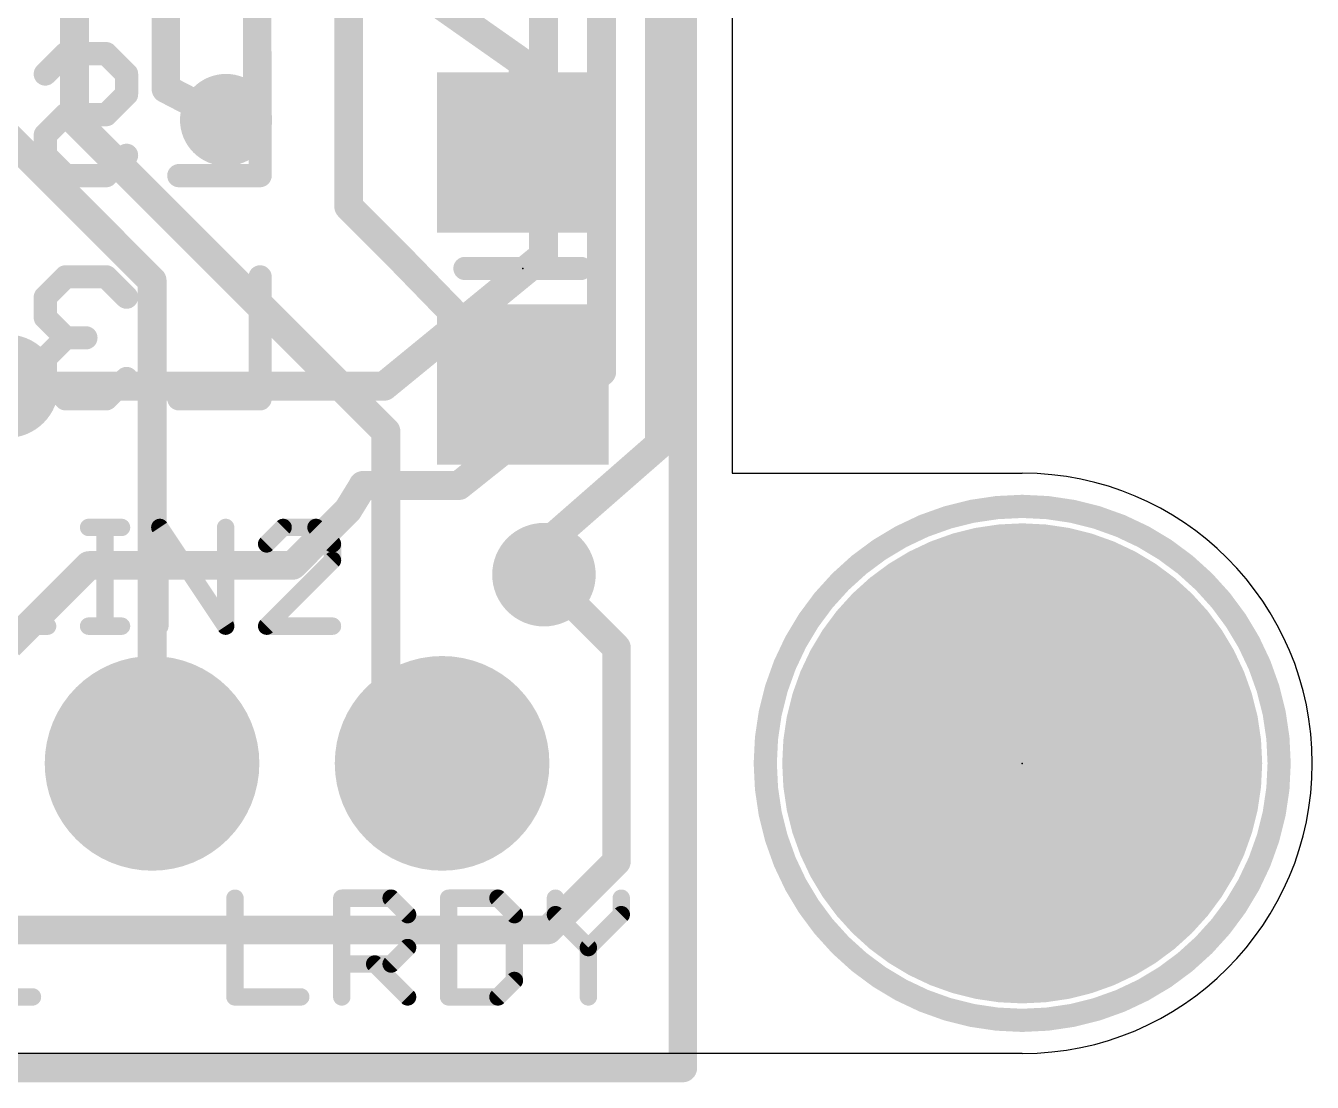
# Model space of a CAD drawing. Extents: x -19.1 to 19.1, y -11.7 to 11.4.
# Drawn here: x 7.78 to 19.05, y -11.68 to -2.43 of the extents above; entities that cross this region are included whole.
import ezdxf

# ---------------------------------------------------------------- set-up
doc = ezdxf.new("R2010")
doc.units = 0
for name, color, linetype in [('1', 12, 'CONTINUOUS'), ('16', 132, 'CONTINUOUS'), ('17', 110, 'CONTINUOUS'), ('18', 110, 'CONTINUOUS'), ('20', 53, 'CONTINUOUS'), ('21', 40, 'CONTINUOUS'), ('22', 6, 'CONTINUOUS'), ('23', 53, 'CONTINUOUS'), ('29', 253, 'CONTINUOUS')]:
    doc.layers.add(name, color=color, linetype=linetype)

# ---------------------------------------------------------------- blocks, each defined once
blk = doc.blocks.new('RECT')
blk.add_solid([(-0.5, -0.5), (0.5, -0.5), (-0.5, 0.5), (0.5, 0.5)])
blk = doc.blocks.new('ROUNDP')
at = {"const_width": 0.5}
blk.add_lwpolyline([(0, -0.25, 1), (0, 0.25, 1), (0, -0.25)], format="xyb", dxfattribs=at)
blk = doc.blocks.new('ROUNDV')
at = {"const_width": 0.5}
blk.add_lwpolyline([(0, -0.25, 1), (0, 0.25, 1), (0, -0.25)], format="xyb", dxfattribs=at)

msp = doc.modelspace()

# ---------------------------------------------------------------- linework, layer by layer
at = {"layer": '1'}
for points, const_width in [([(8.211, -1.657), (8.211, -3.258)], 0.254), ([(9.011, -1.657), (9.011, -2.984)], 0.25), ([(9.811, -1.657), (9.811, -3.111)], 0.25), ([(10.611, -1.657), (10.611, -4.014)], 0.25), ([(11.284, -2.157), (12.138, -2.757)], 0.25), ([(12.138, -2.757), (12.138, -3.541)], 0.25), ([(7.184, -2.957), (8.89, -4.663)], 0.254), ([(9.011, -2.984), (9.538, -3.257)], 0.25), ([(9.811, -3.111), (9.538, -3.257)], 0.25), ([(8.211, -3.258), (10.938, -5.985)], 0.254), ([(10.611, -4.014), (11.011, -4.414)], 0.25), ([(11.011, -4.414), (12.122, -5.557)], 0.25), ([(8.89, -4.663), (8.89, -8.89)], 0.254), ([(12.122, -5.557), (12.138, -5.573)], 0.25), ([(10.938, -5.985), (10.938, -8.457)], 0.254), ([(12.319, -7.239), (12.322, -7.238)], 0.25), ([(12.957, -7.877), (12.319, -7.239)], 0.25), ([(12.957, -9.749), (12.957, -7.877)], 0.25), ([(10.938, -8.457), (10.938, -8.527)], 0.25), ([(10.938, -8.527), (11.43, -8.89)], 0.25), ([(11.438, -9.027), (11.43, -8.89)], 0.25), ([(12.357, -10.349), (12.957, -9.749)], 0.25), ([(-3.562, -10.349), (12.357, -10.349)], 0.25)]:
    msp.add_lwpolyline(points, dxfattribs=dict(at, const_width=const_width))
for points, const_width in [([(12.2005, -2.757, 1), (12.0755, -2.757)], 0.125), ([(12.1021, -2.8081, 1), (12.1739, -2.7059)], 0.125), ([(9.0397, -2.9285, 1), (8.9823, -3.0395)], 0.125), ([(8.9485, -2.984, 1), (9.0735, -2.984)], 0.125), ([(9.8405, -3.1661, 1), (9.7815, -3.0559)], 0.125), ([(8.2559, -3.2131, 1), (8.1661, -3.3029)], 0.127), ([(9.5085, -3.2019, 1), (9.5675, -3.3121)], 0.125), ([(9.5093, -3.3125, 1), (9.5667, -3.2015)], 0.125), ([(9.7485, -3.111, 1), (9.8735, -3.111)], 0.125), ([(8.1475, -3.258, 1), (8.2745, -3.258)], 0.127), ([(12.0755, -3.541, 1), (12.2005, -3.541)], 0.125), ([(10.6552, -3.9698, 1), (10.5668, -4.0582)], 0.125), ([(10.5485, -4.014, 1), (10.6735, -4.014)], 0.125), ([(11.0558, -4.3704, 1), (10.9662, -4.4576)], 0.125), ([(10.9668, -4.4582, 1), (11.0552, -4.3698)], 0.125), ([(8.9535, -4.663, 1), (8.8265, -4.663)], 0.127), ([(8.8451, -4.7079, 1), (8.9349, -4.6181)], 0.127), ([(12.1662, -5.5128, 1), (12.0778, -5.6012)], 0.125), ([(12.0772, -5.6006, 1), (12.1668, -5.5134)], 0.125), ([(12.0938, -5.6172, 1), (12.1822, -5.5288)], 0.125), ([(11.0015, -5.985, 1), (10.8745, -5.985)], 0.127), ([(10.8931, -6.0299, 1), (10.9829, -5.9401)], 0.127), ([(12.3632, -7.1948, 1), (12.2748, -7.2832)], 0.125), ([(12.2992, -7.1797, 1), (12.3388, -7.2983)], 0.125), ([(12.3418, -7.2973, 1), (12.3022, -7.1787)], 0.125), ([(13.0195, -7.877, 1), (12.8945, -7.877)], 0.125), ([(12.9128, -7.9212, 1), (13.0012, -7.8328)], 0.125), ([(11.0005, -8.457, 1), (10.8755, -8.457)], 0.125), ([(10.8745, -8.457, 1), (11.0015, -8.457)], 0.127), ([(10.9751, -8.4767, 1), (10.9009, -8.5773)], 0.125), ([(10.8755, -8.527, 1), (11.0005, -8.527)], 0.125), ([(11.4924, -8.8864, 1), (11.3676, -8.8936)], 0.125), ([(11.3929, -8.9403, 1), (11.4671, -8.8397)], 0.125), ([(8.8265, -8.89, 1), (8.9535, -8.89)], 0.127), ([(11.3756, -9.0306, 1), (11.5004, -9.0234)], 0.125), ([(12.8945, -9.749, 1), (13.0195, -9.749)], 0.125), ([(13.0012, -9.7932, 1), (12.9128, -9.7048)], 0.125), ([(12.3128, -10.3048, 1), (12.4012, -10.3932)], 0.125), ([(12.357, -10.4115, 1), (12.357, -10.2865)], 0.125)]:
    msp.add_lwpolyline(points, format="xyb", dxfattribs=dict(at, const_width=const_width))
at = {"layer": '16'}
for points, const_width in [([(13.538, 10.943), (13.538, -11.557)], 0.25), ([(13.335, 6.754), (13.335, -6.096)], 0.254), ([(12.827, -5.461), (12.827, 3.81)], 0.254), ([(12.319, 1.905), (12.319, -4.445)], 0.254), ([(12.319, -4.445), (10.922, -5.588)], 0.254), ([(11.577, -6.457), (12.827, -5.461)], 0.254), ([(10.922, -5.588), (7.62, -5.588)], 0.254), ([(13.335, -6.096), (12.322, -6.982)], 0.254), ([(10.738, -6.457), (10.603, -6.676)], 0.25), ([(10.738, -6.457), (11.577, -6.457)], 0.254), ([(10.122, -7.157), (10.603, -6.676)], 0.25), ([(12.322, -6.982), (12.322, -7.238)], 0.254), ([(7.638, -7.857), (8.338, -7.157)], 0.25), ([(8.338, -7.157), (10.122, -7.157)], 0.25), ([(13.538, -11.557), (-13.462, -11.557)], 0.25)]:
    msp.add_lwpolyline(points, dxfattribs=dict(at, const_width=const_width))
for points, const_width in [([(12.2555, -4.445, 1), (12.3825, -4.445)], 0.127), ([(12.3592, -4.4941, 1), (12.2788, -4.3959)], 0.127), ([(12.7635, -5.461, 1), (12.8905, -5.461)], 0.127), ([(12.8666, -5.5107, 1), (12.7874, -5.4113)], 0.127), ([(10.8818, -5.5389, 1), (10.9622, -5.6371)], 0.127), ([(10.922, -5.6515, 1), (10.922, -5.5245)], 0.127), ([(13.3768, -6.1438, 1), (13.2932, -6.0482)], 0.127), ([(13.2715, -6.096, 1), (13.3985, -6.096)], 0.127), ([(10.738, -6.3935, 1), (10.738, -6.5205)], 0.127), ([(10.7912, -6.4898, 1), (10.6848, -6.4242)], 0.125), ([(11.5374, -6.4073, 1), (11.6166, -6.5067)], 0.127), ([(11.577, -6.5205, 1), (11.577, -6.3935)], 0.127), ([(10.5498, -6.6432, 1), (10.6562, -6.7088)], 0.125), ([(10.6472, -6.7202, 1), (10.5588, -6.6318)], 0.125), ([(12.3855, -6.982, 1), (12.2585, -6.982)], 0.127), ([(12.2802, -6.9342, 1), (12.3638, -7.0298)], 0.127), ([(8.338, -7.0945, 1), (8.338, -7.2195)], 0.125), ([(8.3822, -7.2012, 1), (8.2938, -7.1128)], 0.125), ([(10.0778, -7.1128, 1), (10.1662, -7.2012)], 0.125), ([(10.122, -7.2195, 1), (10.122, -7.0945)], 0.125), ([(12.2585, -7.238, 1), (12.3855, -7.238)], 0.127), ([(13.538, -11.6195, 1), (13.538, -11.4945)], 0.125), ([(13.4755, -11.557, 1), (13.6005, -11.557)], 0.125)]:
    msp.add_lwpolyline(points, format="xyb", dxfattribs=dict(at, const_width=const_width))
at = {"layer": '20'}
for p, q in [((13.97, 6.35), (13.97, -6.35)), ((13.97, -6.35), (16.51, -6.35)), ((16.51, -11.43), (-16.51, -11.43))]:
    msp.add_line(p, q, dxfattribs=at)
for start, end in [(0, 90), (270, 0)]:
    msp.add_arc((16.51, -8.89), 2.54, start, end, dxfattribs=at)
at = {"layer": '21'}
for points, const_width in [([(11.63, -4.557), (12.646, -4.557)], 0.2032), ([(8.3346, -6.8245), (8.6227, -6.8245)], 0.1524), ([(8.4787, -7.6888), (8.4787, -6.8245)], 0.1524), ([(8.9583, -7.6888), (8.9583, -6.8245)], 0.1524), ([(8.9583, -6.8245), (9.5345, -7.6888)], 0.1524), ([(9.5345, -7.6888), (9.5345, -6.8245)], 0.1524), ([(10.0379, -6.8245), (9.8938, -6.9685)], 0.1524), ([(10.326, -6.8245), (10.0379, -6.8245)], 0.1524), ([(10.47, -6.9685), (10.326, -6.8245)], 0.1524), ([(10.47, -7.1126), (10.47, -6.9685)], 0.1524), ([(9.8938, -7.6888), (10.47, -7.1126)], 0.1524), ([(7.3991, -7.6888), (7.9753, -7.6888)], 0.1524), ([(8.3346, -7.6888), (8.6227, -7.6888)], 0.1524), ([(10.47, -7.6888), (9.8938, -7.6888)], 0.1524), ([(9.6162, -10.0705), (9.6162, -10.9348)], 0.1524), ([(10.5517, -10.9348), (10.5517, -10.0705)], 0.1524), ([(10.5517, -10.0705), (10.9839, -10.0705)], 0.1524), ([(10.9839, -10.0705), (11.1279, -10.2145)], 0.1524), ([(11.4872, -10.0705), (11.4872, -10.9348)], 0.1524), ([(11.9194, -10.0705), (11.4872, -10.0705)], 0.1524), ([(12.0634, -10.2145), (11.9194, -10.0705)], 0.1524), ([(12.4227, -10.0705), (12.4227, -10.2145)], 0.1524), ([(12.9989, -10.2145), (12.9989, -10.0705)], 0.1524), ([(11.1279, -10.2145), (11.1279, -10.5026)], 0.1524), ([(12.0634, -10.7907), (12.0634, -10.2145)], 0.1524), ([(12.4227, -10.2145), (12.7108, -10.5026)], 0.1524), ([(12.7108, -10.5026), (12.9989, -10.2145)], 0.1524), ([(11.1279, -10.5026), (10.9839, -10.6467)], 0.1524), ([(12.7108, -10.5026), (12.7108, -10.9348)], 0.1524), ([(10.9839, -10.6467), (10.5517, -10.6467)], 0.1524), ([(10.8398, -10.6467), (11.1279, -10.9348)], 0.1524), ([(11.9194, -10.9348), (12.0634, -10.7907)], 0.1524), ([(7.2668, -10.9348), (7.843, -10.9348)], 0.1524), ([(9.6162, -10.9348), (10.1924, -10.9348)], 0.1524), ([(11.4872, -10.9348), (11.9194, -10.9348)], 0.1524)]:
    msp.add_lwpolyline(points, dxfattribs=dict(at, const_width=const_width))
for points, const_width in [([(11.63, -4.5062, 1), (11.63, -4.6078)], 0.1016), ([(12.646, -4.6078, 1), (12.646, -4.5062)], 0.1016), ([(16.51, -11.14, 1), (16.51, -6.64, 1), (16.51, -11.14)], 0.2032), ([(8.3346, -6.7864, 1), (8.3346, -6.8626)], 0.0762), ([(8.5168, -6.8245, 1), (8.4406, -6.8245)], 0.0762), ([(8.6227, -6.8626, 1), (8.6227, -6.7864)], 0.0762), ([(8.99, -6.8033, 1), (8.9266, -6.8456)], 0.0762), ([(8.9964, -6.8245, 1), (8.9202, -6.8245)], 0.0762), ([(9.5726, -6.8245, 1), (9.4964, -6.8245)], 0.0762), ([(10.0379, -6.7864, 1), (10.0379, -6.8626)], 0.0762), ([(10.0648, -6.8514, 1), (10.0109, -6.7975)], 0.0762), ([(10.3529, -6.7975, 1), (10.299, -6.8514)], 0.0762), ([(10.326, -6.8626, 1), (10.326, -6.7864)], 0.0762), ([(9.8669, -6.9416, 1), (9.9207, -6.9955)], 0.0762), ([(10.5081, -6.9685, 1), (10.4319, -6.9685)], 0.0762), ([(10.4431, -6.9955, 1), (10.497, -6.9416)], 0.0762), ([(10.4319, -7.1126, 1), (10.5081, -7.1126)], 0.0762), ([(10.497, -7.1395, 1), (10.4431, -7.0856)], 0.0762), ([(7.9753, -7.7269, 1), (7.9753, -7.6507)], 0.0762), ([(8.3346, -7.6507, 1), (8.3346, -7.7269)], 0.0762), ([(8.4406, -7.6888, 1), (8.5168, -7.6888)], 0.0762), ([(8.6227, -7.7269, 1), (8.6227, -7.6507)], 0.0762), ([(8.9202, -7.6888, 1), (8.9964, -7.6888)], 0.0762), ([(9.4964, -7.6888, 1), (9.5726, -7.6888)], 0.0762), ([(9.5028, -7.7099, 1), (9.5662, -7.6677)], 0.0762), ([(9.8938, -7.6507, 1), (9.8938, -7.7269)], 0.0762), ([(9.8669, -7.6619, 1), (9.9207, -7.7157)], 0.0762), ([(10.47, -7.7269, 1), (10.47, -7.6507)], 0.0762), ([(9.6543, -10.0705, 1), (9.5781, -10.0705)], 0.0762), ([(10.5898, -10.0705, 1), (10.5136, -10.0705)], 0.0762), ([(10.5517, -10.0324, 1), (10.5517, -10.1086)], 0.0762), ([(11.0108, -10.0435, 1), (10.9569, -10.0974)], 0.0762), ([(10.9839, -10.1086, 1), (10.9839, -10.0324)], 0.0762), ([(11.5253, -10.0705, 1), (11.4491, -10.0705)], 0.0762), ([(11.4872, -10.0324, 1), (11.4872, -10.1086)], 0.0762), ([(11.9463, -10.0435, 1), (11.8924, -10.0974)], 0.0762), ([(11.9194, -10.1086, 1), (11.9194, -10.0324)], 0.0762), ([(12.4608, -10.0705, 1), (12.3846, -10.0705)], 0.0762), ([(13.037, -10.0705, 1), (12.9608, -10.0705)], 0.0762), ([(11.166, -10.2145, 1), (11.0898, -10.2145)], 0.0762), ([(12.1015, -10.2145, 1), (12.0253, -10.2145)], 0.0762), ([(12.4497, -10.1876, 1), (12.3958, -10.2415)], 0.0762), ([(13.0259, -10.2415, 1), (12.972, -10.1876)], 0.0762), ([(11.101, -10.2415, 1), (11.1548, -10.1876)], 0.0762), ([(12.0365, -10.2415, 1), (12.0904, -10.1876)], 0.0762), ([(12.3846, -10.2145, 1), (12.4608, -10.2145)], 0.0762), ([(12.9608, -10.2145, 1), (13.037, -10.2145)], 0.0762), ([(11.0898, -10.5026, 1), (11.166, -10.5026)], 0.0762), ([(11.1548, -10.5296, 1), (11.101, -10.4757)], 0.0762), ([(12.7489, -10.5026, 1), (12.6727, -10.5026)], 0.0762), ([(12.6839, -10.4757, 1), (12.7378, -10.5296)], 0.0762), ([(12.6839, -10.5296, 1), (12.7378, -10.4757)], 0.0762), ([(10.5517, -10.6086, 1), (10.5517, -10.6848)], 0.0762), ([(10.8667, -10.6197, 1), (10.8129, -10.6736)], 0.0762), ([(10.9569, -10.6197, 1), (11.0108, -10.6736)], 0.0762), ([(10.9839, -10.6848, 1), (10.9839, -10.6086)], 0.0762), ([(12.0253, -10.7907, 1), (12.1015, -10.7907)], 0.0762), ([(12.0904, -10.8177, 1), (12.0365, -10.7638)], 0.0762), ([(7.843, -10.9729, 1), (7.843, -10.8967)], 0.0762), ([(9.6162, -10.8967, 1), (9.6162, -10.9729)], 0.0762), ([(9.5781, -10.9348, 1), (9.6543, -10.9348)], 0.0762), ([(10.1924, -10.9729, 1), (10.1924, -10.8967)], 0.0762), ([(10.5136, -10.9348, 1), (10.5898, -10.9348)], 0.0762), ([(11.101, -10.9617, 1), (11.1548, -10.9079)], 0.0762), ([(11.4872, -10.8967, 1), (11.4872, -10.9729)], 0.0762), ([(11.4491, -10.9348, 1), (11.5253, -10.9348)], 0.0762), ([(11.8924, -10.9079, 1), (11.9463, -10.9617)], 0.0762), ([(11.9194, -10.9729, 1), (11.9194, -10.8967)], 0.0762), ([(12.6727, -10.9348, 1), (12.7489, -10.9348)], 0.0762)]:
    msp.add_lwpolyline(points, format="xyb", dxfattribs=dict(at, const_width=const_width))
at = {"layer": '22', "const_width": 0.2032}
for points in [[(7.9552, -2.8546), (8.1331, -2.6767)], [(8.1331, -2.6767), (8.4891, -2.6767)], [(8.4891, -2.6767), (8.667, -2.8546)], [(9.8364, -2.6767), (9.8364, -3.7444)], [(8.667, -2.8546), (8.667, -3.0326)], [(8.667, -3.0326), (8.4891, -3.2105)], [(8.1331, -3.2105), (7.9552, -3.3885)], [(8.4891, -3.2105), (8.1331, -3.2105)], [(7.9552, -3.3885), (7.9552, -3.5665)], [(7.9552, -3.5665), (8.1331, -3.7444)], [(8.4891, -3.7444), (8.667, -3.5665)], [(8.1331, -3.7444), (8.4891, -3.7444)], [(9.8364, -3.7444), (9.1246, -3.7444)], [(8.1331, -4.6307), (7.9552, -4.8086)], [(8.4891, -4.6307), (8.1331, -4.6307)], [(8.667, -4.8086), (8.4891, -4.6307)], [(9.8364, -4.6307), (9.8364, -5.6984)], [(7.9552, -4.8086), (7.9552, -4.9866)], [(7.9552, -4.9866), (8.1331, -5.1645)], [(8.1331, -5.1645), (7.9552, -5.3425)], [(8.1331, -5.1645), (8.3111, -5.1645)], [(7.9552, -5.3425), (7.9552, -5.5205)], [(7.9552, -5.5205), (8.1331, -5.6984)], [(8.4891, -5.6984), (8.667, -5.5205)], [(8.1331, -5.6984), (8.4891, -5.6984)], [(9.8364, -5.6984), (9.1246, -5.6984)]]:
    msp.add_lwpolyline(points, dxfattribs=at)
at = {"layer": '22', "const_width": 0.1016}
for points in [[(8.1331, -2.6259, 1), (8.1331, -2.7275)], [(8.1691, -2.7126, 1), (8.0972, -2.6408)], [(8.525, -2.6408, 1), (8.4531, -2.7126)], [(8.4891, -2.7275, 1), (8.4891, -2.6259)], [(9.8872, -2.6767, 1), (9.7856, -2.6767)], [(7.9193, -2.8187, 1), (7.9911, -2.8906)], [(8.7178, -2.8546, 1), (8.6162, -2.8546)], [(8.6311, -2.8906, 1), (8.7029, -2.8187)], [(8.6162, -3.0326, 1), (8.7178, -3.0326)], [(8.7029, -3.0685, 1), (8.6311, -2.9967)], [(8.1331, -3.1597, 1), (8.1331, -3.2613)], [(8.1691, -3.2465, 1), (8.0972, -3.1746)], [(8.4531, -3.1746, 1), (8.525, -3.2465)], [(8.4891, -3.2613, 1), (8.4891, -3.1597)], [(8.006, -3.3885, 1), (7.9044, -3.3885)], [(7.9193, -3.3526, 1), (7.9911, -3.4244)], [(7.9911, -3.5305, 1), (7.9193, -3.6024)], [(8.7029, -3.6024, 1), (8.6311, -3.5305)], [(7.9044, -3.5665, 1), (8.006, -3.5665)], [(8.1331, -3.6936, 1), (8.1331, -3.7952)], [(8.0972, -3.7803, 1), (8.1691, -3.7085)], [(8.4531, -3.7085, 1), (8.525, -3.7803)], [(8.4891, -3.7952, 1), (8.4891, -3.6936)], [(9.1246, -3.6936, 1), (9.1246, -3.7952)], [(9.7856, -3.7444, 1), (9.8872, -3.7444)], [(9.8364, -3.7952, 1), (9.8364, -3.6936)], [(8.1331, -4.5799, 1), (8.1331, -4.6815)], [(8.1691, -4.6666, 1), (8.0972, -4.5948)], [(8.525, -4.5948, 1), (8.4531, -4.6666)], [(8.4891, -4.6815, 1), (8.4891, -4.5799)], [(9.8872, -4.6307, 1), (9.7856, -4.6307)], [(8.006, -4.8086, 1), (7.9044, -4.8086)], [(7.9193, -4.7727, 1), (7.9911, -4.8446)], [(8.6311, -4.8446, 1), (8.7029, -4.7727)], [(7.9911, -4.9507, 1), (7.9193, -5.0225)], [(7.9044, -4.9866, 1), (8.006, -4.9866)], [(8.1331, -5.1137, 1), (8.1331, -5.2153)], [(8.1691, -5.2005, 1), (8.0972, -5.1286)], [(8.3111, -5.2153, 1), (8.3111, -5.1137)], [(8.0972, -5.2005, 1), (8.1691, -5.1286)], [(8.006, -5.3425, 1), (7.9044, -5.3425)], [(7.9193, -5.3066, 1), (7.9911, -5.3784)], [(7.9911, -5.4845, 1), (7.9193, -5.5564)], [(7.9044, -5.5205, 1), (8.006, -5.5205)], [(8.7029, -5.5564, 1), (8.6311, -5.4845)], [(8.1331, -5.6476, 1), (8.1331, -5.7492)], [(8.0972, -5.7343, 1), (8.1691, -5.6625)], [(8.4531, -5.6625, 1), (8.525, -5.7343)], [(8.4891, -5.7492, 1), (8.4891, -5.6476)], [(9.1246, -5.6476, 1), (9.1246, -5.7492)], [(9.8364, -5.7492, 1), (9.8364, -5.6476)], [(9.7856, -5.6984, 1), (9.8872, -5.6984)]]:
    msp.add_lwpolyline(points, format="xyb", dxfattribs=at)
at = {"layer": '23'}
for p in [(12.138, -4.557), (16.51, -8.89)]:
    msp.add_point(p, dxfattribs=at)

# ---------------------------------------------------------------- block references
at = {"layer": '1', "xscale": 1.2, "yscale": 1.3, "rotation": 90}
for p in [(12.138, -3.541), (12.138, -5.573)]:
    msp.add_blockref('RECT', p, dxfattribs=at)
at = {"layer": '17', "xscale": 4, "yscale": 4}
msp.add_blockref('ROUNDP', (16.51, -8.89), dxfattribs=at)
msp.add_blockref('ROUNDP', (16.51, -8.89), dxfattribs=at)
at = {"layer": '17', "xscale": 1.6764, "yscale": 1.6764, "rotation": 90}
for p in [(8.89, -8.89), (8.89, -8.89), (11.43, -8.89), (11.43, -8.89)]:
    msp.add_blockref('ROUNDP', p, dxfattribs=at)
at = {"layer": '18'}
for p, xscale, yscale in [((9.538, -3.257), 0.8064, 0.8064), ((9.538, -3.257), 0.8064, 0.8064), ((7.62, -5.588), 0.9064, 0.9064), ((7.62, -5.588), 0.9064, 0.9064), ((12.322, -7.238), 0.9064, 0.9064), ((12.322, -7.238), 0.9064, 0.9064)]:
    msp.add_blockref('ROUNDV', p, dxfattribs=dict(at, xscale=xscale, yscale=yscale))
at = {"layer": '29', "rotation": 90}
for name, p, xscale, yscale in [('RECT', (12.138, -3.541), 1.4032, 1.5032), ('RECT', (12.138, -5.573), 1.4032, 1.5032), ('ROUNDP', (8.89, -8.89), 1.8796, 1.8796), ('ROUNDP', (11.43, -8.89), 1.8796, 1.8796)]:
    msp.add_blockref(name, p, dxfattribs=dict(at, xscale=xscale, yscale=yscale))
at = {"layer": '29', "xscale": 4.2032, "yscale": 4.2032}
msp.add_blockref('ROUNDP', (16.51, -8.89), dxfattribs=at)

doc.saveas('drawing.dxf')
